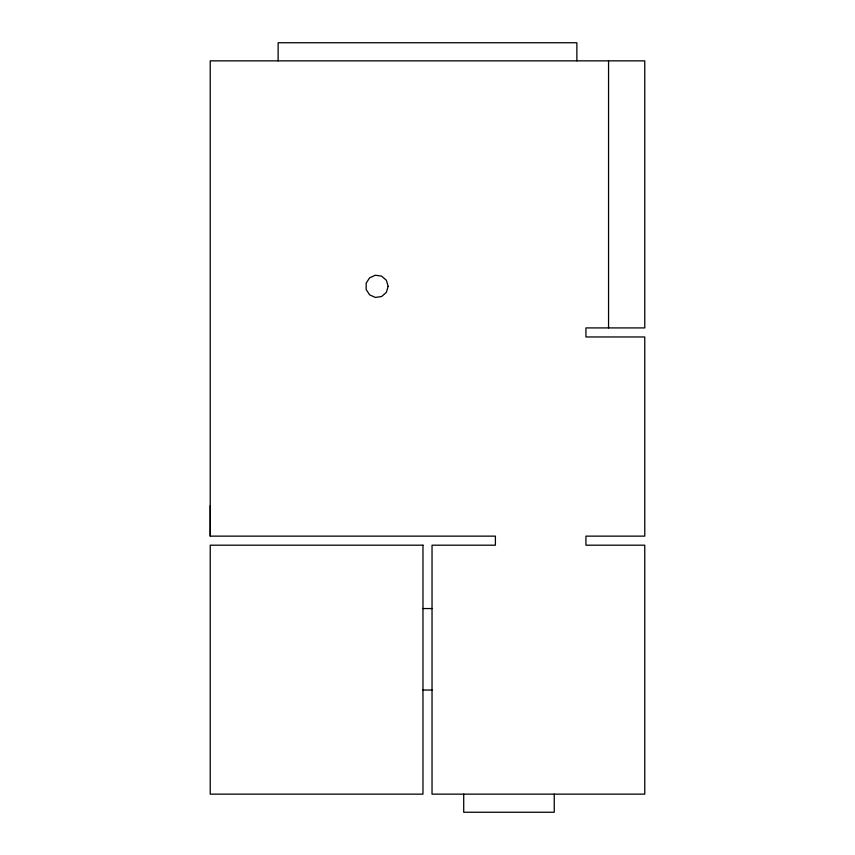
<?xml version="1.0" encoding="UTF-8"?>
<svg xmlns="http://www.w3.org/2000/svg" width="855" height="855" viewBox="0 0 855 855"><rect width="100%" height="100%" fill="white"/><g stroke="black" fill="none" stroke-linecap="round" stroke-linejoin="round"><path stroke-width="1.28" d="M210.234 536.138L210.234 60.855L644.766 60.855L644.766 327.914L585.932 327.914L585.932 336.966L644.766 336.966L644.766 536.138L585.932 536.138L585.932 545.191L644.766 545.191L644.766 794.145L432.032 794.145L432.032 545.191L495.398 545.191L495.398 536.138L210.234 536.138L210.234 505.7M422.969 608.557L432.032 608.557M422.969 690.038L432.032 690.038M608.557 60.855L608.557 327.914M576.869 60.855L576.869 42.75L278.132 42.75L278.132 60.855M554.243 794.145L554.243 812.25L463.709 812.25L463.709 794.145M388.149 286.329L386.364 292.389L381.587 296.535L375.334 297.433L369.584 294.804L366.164 289.492L366.164 283.165L369.584 277.854L375.334 275.224L381.587 276.122L386.364 280.269L388.149 286.329M422.969 545.191L210.234 545.191L210.234 794.145L422.969 794.145L422.969 545.191"/></g></svg>
